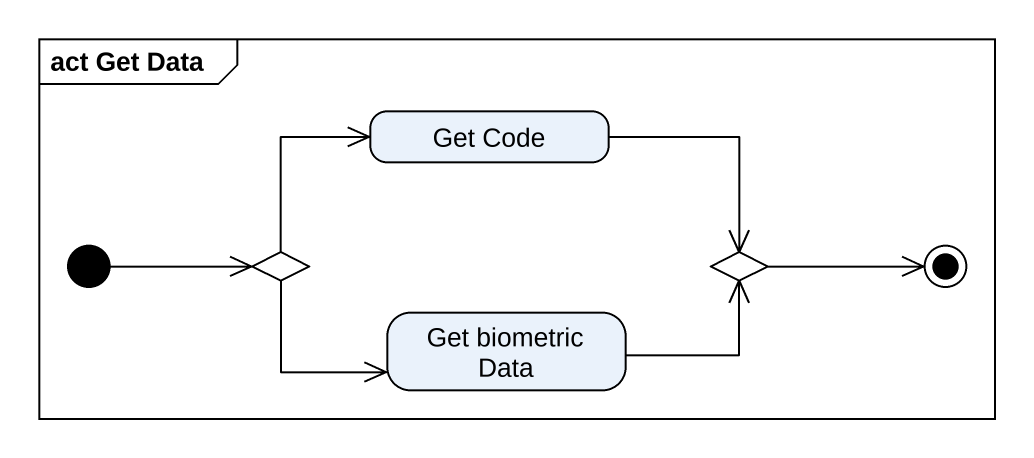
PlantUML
@startuml
mainframe act Get Data
hide empty description
state "Get Code" as Get_Code
state choice1 <<choice>>
state choice2 <<choice>>
state "Get biometric Data" as Get_biometric_Data
[*] -right-> choice1
Get_Code -right-> choice2
choice1 -up-> Get_Code
choice1 -right-> Get_biometric_Data
Get_biometric_Data -right-> choice2
choice2 -right-> [*]
@enduml
